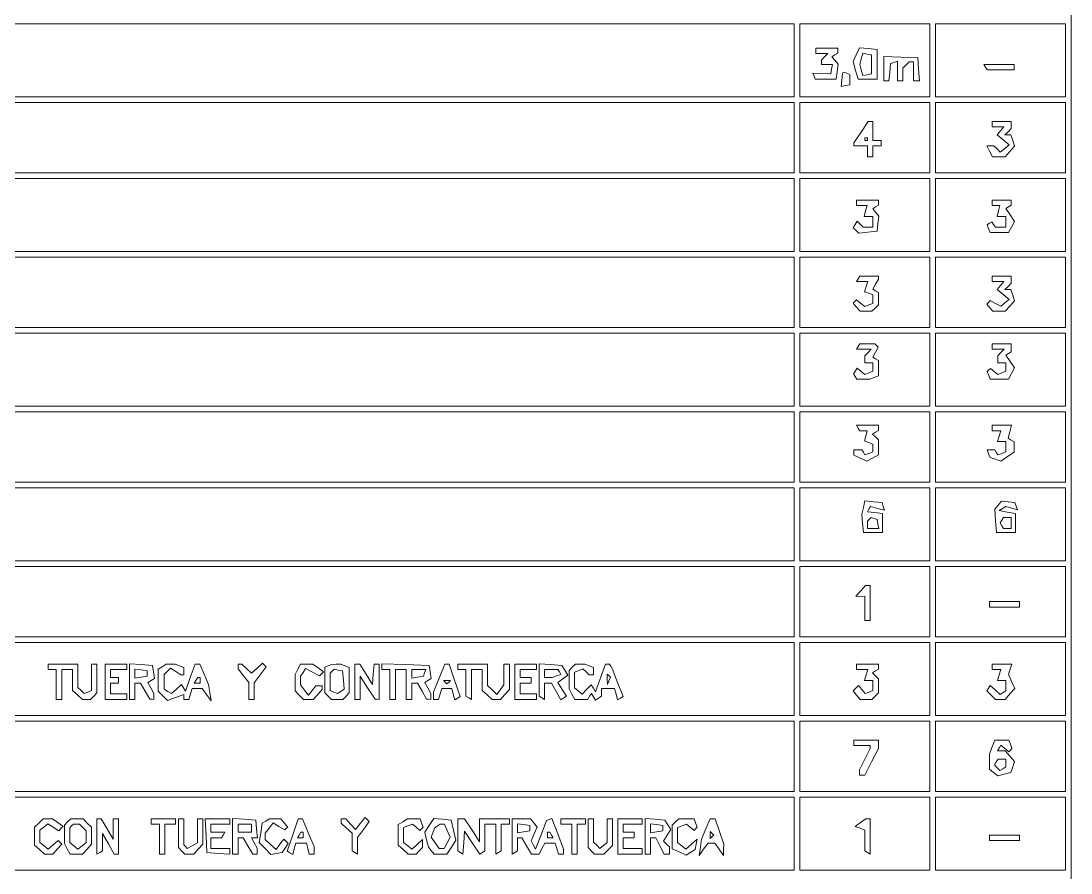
# Paper-space layout 'AN-03-DGE-012' of a CAD drawing. Header units: metres, sheet in millimetres. Extents: x 12 to 193, y 4 to 291.
# Drawn here: x 144.9 to 192.93, y 64.67 to 103.63 of the extents above; entities that cross this region are included whole.
import ezdxf

# ---------------------------------------------------------------- set-up
doc = ezdxf.new("R2010")
doc.units = ezdxf.units.M
doc.layers.add('DGE_CONTORNOS', color=7, linetype='Continuous', lineweight=0)
doc.layers.add('DGE_DATOS', color=7, linetype='Continuous', lineweight=0)

# ---------------------------------------------------------------- blocks, each defined once
blk = doc.blocks.new('LP_REF_DGE_MT_012')
at = {"layer": 'DGE_CONTORNOS'}
for points in [[(28.998, 147.435), (28.998, 24.711), (110.963, 24.711), (192.928, 24.711), (192.928, 147.435), (192.928, 270.159), (110.963, 270.159), (28.998, 270.159)], [(180.27, 101.832), (180.27, 100.157), (120.704, 100.157), (61.139, 100.157), (61.139, 101.832), (61.139, 103.507), (120.704, 103.507), (180.27, 103.507)], [(186.475, 101.832), (186.475, 100.157), (183.497, 100.157), (180.518, 100.157), (180.518, 101.832), (180.518, 103.507), (183.497, 103.507), (186.475, 103.507)], [(192.68, 101.832), (192.68, 100.157), (189.701, 100.157), (186.723, 100.157), (186.723, 101.832), (186.723, 103.507), (189.701, 103.507), (192.68, 103.507)], [(181.263, 102.267), (181.263, 102.142), (181.536, 102.142), (181.809, 102.142), (181.66, 101.994), (181.511, 101.845), (181.511, 101.745), (181.511, 101.646), (181.768, 101.646), (182.026, 101.646), (181.981, 101.429), (181.936, 101.212), (181.531, 101.231), (181.126, 101.25), (181.174, 101.107), (181.222, 100.964), (181.708, 100.964), (182.194, 100.964), (182.234, 101.312), (182.274, 101.661), (182.135, 101.829), (181.995, 101.996), (182.126, 102.077), (182.256, 102.157), (182.256, 102.274), (182.256, 102.391), (181.759, 102.391), (181.263, 102.391)], [(183.107, 102.091), (182.963, 101.776), (183.079, 101.37), (183.196, 100.964), (183.625, 100.964), (184.055, 100.964), (184.055, 101.646), (184.055, 102.329), (183.653, 102.367), (183.25, 102.406)], [(183.807, 101.646), (183.807, 101.215), (183.606, 101.176), (183.405, 101.138), (183.338, 101.392), (183.272, 101.646), (183.338, 101.9), (183.405, 102.154), (183.606, 102.116), (183.807, 102.077)], [(184.365, 101.458), (184.365, 100.902), (184.482, 100.902), (184.598, 100.902), (184.637, 101.295), (184.676, 101.689), (184.831, 101.74), (184.986, 101.791), (184.986, 101.346), (184.986, 100.902), (185.11, 100.902), (185.234, 100.902), (185.234, 101.187), (185.234, 101.472), (185.383, 101.621), (185.532, 101.77), (185.631, 101.77), (185.73, 101.77), (185.73, 101.336), (185.73, 100.902), (185.862, 100.902), (185.993, 100.902), (185.955, 101.429), (185.917, 101.956), (185.141, 101.985), (184.365, 102.014)], [(189.019, 101.522), (189.096, 101.398), (189.709, 101.398), (190.322, 101.398), (190.322, 101.522), (190.322, 101.646), (189.632, 101.646), (188.942, 101.646)], [(182.494, 101.253), (182.483, 101.212), (182.452, 100.927), (182.421, 100.643), (182.617, 100.681), (182.814, 100.719), (182.814, 100.955), (182.814, 101.191), (182.659, 101.243), (182.504, 101.295)], [(180.27, 98.296), (180.27, 96.683), (120.704, 96.683), (61.139, 96.683), (61.139, 98.296), (61.139, 99.909), (120.704, 99.909), (180.27, 99.909)], [(186.475, 98.296), (186.475, 96.683), (183.497, 96.683), (180.518, 96.683), (180.518, 98.296), (180.518, 99.909), (183.497, 99.909), (186.475, 99.909)], [(192.68, 98.296), (192.68, 96.683), (189.701, 96.683), (186.723, 96.683), (186.723, 98.296), (186.723, 99.909), (189.701, 99.909), (192.68, 99.909)], [(183.327, 98.547), (183, 98.053), (183, 97.988), (183, 97.923), (183.311, 97.923), (183.621, 97.923), (183.621, 97.675), (183.621, 97.427), (183.745, 97.427), (183.869, 97.427), (183.869, 97.675), (183.869, 97.923), (184.055, 97.923), (184.241, 97.923), (184.241, 98.048), (184.241, 98.172), (184.055, 98.172), (183.869, 98.172), (183.869, 98.606), (183.869, 99.04), (183.761, 99.04), (183.654, 99.04)], [(189.329, 98.916), (189.329, 98.792), (189.593, 98.792), (189.856, 98.792), (189.702, 98.607), (189.548, 98.421), (189.824, 98.198), (190.099, 97.975), (189.895, 97.806), (189.691, 97.636), (189.547, 97.78), (189.404, 97.923), (189.238, 97.923), (189.072, 97.923), (189.205, 97.675), (189.338, 97.427), (189.625, 97.427), (189.911, 97.427), (190.128, 97.666), (190.344, 97.906), (190.263, 98.163), (190.181, 98.42), (190.041, 98.42), (189.9, 98.42), (190.049, 98.569), (190.198, 98.718), (190.198, 98.879), (190.198, 99.04), (189.763, 99.04), (189.329, 99.04)], [(183.621, 98.234), (183.621, 98.172), (183.559, 98.172), (183.497, 98.172), (183.497, 98.234), (183.497, 98.296), (183.559, 98.296), (183.621, 98.296)], [(180.27, 94.759), (180.27, 93.084), (120.704, 93.084), (61.139, 93.084), (61.139, 94.759), (61.139, 96.434), (120.704, 96.434), (180.27, 96.434)], [(186.475, 94.759), (186.475, 93.084), (183.497, 93.084), (180.518, 93.084), (180.518, 94.759), (180.518, 96.434), (183.497, 96.434), (186.475, 96.434)], [(192.68, 94.759), (192.68, 93.084), (189.701, 93.084), (186.723, 93.084), (186.723, 94.759), (186.723, 96.434), (189.701, 96.434), (192.68, 96.434)], [(183.124, 95.318), (183.124, 95.193), (183.361, 95.193), (183.598, 95.193), (183.533, 94.945), (183.468, 94.697), (183.668, 94.697), (183.869, 94.697), (183.869, 94.449), (183.869, 94.201), (183.646, 94.201), (183.422, 94.201), (183.287, 94.336), (183.152, 94.471), (183.062, 94.325), (182.972, 94.179), (183.095, 94.057), (183.217, 93.935), (183.636, 93.975), (184.055, 94.015), (184.095, 94.363), (184.135, 94.712), (183.996, 94.88), (183.857, 95.047), (183.987, 95.128), (184.117, 95.208), (184.117, 95.325), (184.117, 95.442), (183.621, 95.442), (183.124, 95.442)], [(189.329, 95.318), (189.329, 95.193), (189.504, 95.193), (189.678, 95.193), (189.613, 94.945), (189.548, 94.697), (189.749, 94.697), (189.95, 94.697), (189.95, 94.449), (189.95, 94.201), (189.709, 94.201), (189.468, 94.201), (189.39, 94.327), (189.312, 94.453), (189.202, 94.385), (189.092, 94.317), (189.162, 94.135), (189.232, 93.953), (189.648, 93.953), (190.065, 93.953), (190.202, 94.209), (190.34, 94.466), (190.146, 94.761), (189.952, 95.056), (190.075, 95.132), (190.198, 95.208), (190.198, 95.325), (190.198, 95.442), (189.763, 95.442), (189.329, 95.442)], [(180.27, 91.223), (180.27, 89.609), (120.704, 89.609), (61.139, 89.609), (61.139, 91.223), (61.139, 92.836), (120.704, 92.836), (180.27, 92.836)], [(186.475, 91.223), (186.475, 89.609), (183.497, 89.609), (180.518, 89.609), (180.518, 91.223), (180.518, 92.836), (183.497, 92.836), (186.475, 92.836)], [(192.68, 91.223), (192.68, 89.609), (189.701, 89.609), (186.723, 89.609), (186.723, 91.223), (186.723, 92.836), (189.701, 92.836), (192.68, 92.836)], [(183.186, 91.843), (183.11, 91.719), (183.374, 91.719), (183.637, 91.719), (183.563, 91.486), (183.489, 91.252), (183.679, 91.179), (183.869, 91.106), (183.869, 90.912), (183.869, 90.719), (183.681, 90.646), (183.494, 90.574), (183.306, 90.73), (183.118, 90.886), (183.042, 90.809), (182.965, 90.732), (183.122, 90.543), (183.279, 90.354), (183.549, 90.354), (183.819, 90.354), (183.968, 90.503), (184.117, 90.652), (184.117, 90.93), (184.117, 91.208), (183.993, 91.285), (183.868, 91.362), (183.993, 91.594), (184.117, 91.827), (184.117, 91.897), (184.117, 91.967), (183.69, 91.967), (183.263, 91.967)], [(189.329, 91.843), (189.329, 91.719), (189.593, 91.719), (189.856, 91.719), (189.702, 91.534), (189.548, 91.348), (189.824, 91.125), (190.099, 90.902), (189.908, 90.743), (189.717, 90.585), (189.478, 90.713), (189.238, 90.842), (189.16, 90.764), (189.083, 90.687), (189.221, 90.521), (189.36, 90.354), (189.635, 90.354), (189.911, 90.354), (190.128, 90.593), (190.344, 90.833), (190.263, 91.09), (190.181, 91.347), (190.041, 91.347), (189.9, 91.347), (190.049, 91.496), (190.198, 91.645), (190.198, 91.806), (190.198, 91.967), (189.763, 91.967), (189.329, 91.967)], [(180.27, 87.686), (180.27, 86.011), (120.704, 86.011), (61.139, 86.011), (61.139, 87.686), (61.139, 89.361), (120.704, 89.361), (180.27, 89.361)], [(186.475, 87.686), (186.475, 86.011), (183.497, 86.011), (180.518, 86.011), (180.518, 87.686), (180.518, 89.361), (183.497, 89.361), (186.475, 89.361)], [(192.68, 87.686), (192.68, 86.011), (189.701, 86.011), (186.723, 86.011), (186.723, 87.686), (186.723, 89.361), (189.701, 89.361), (192.68, 89.361)], [(183.186, 88.741), (183.11, 88.617), (183.452, 88.617), (183.795, 88.617), (183.646, 88.468), (183.497, 88.319), (183.497, 88.158), (183.497, 87.996), (183.683, 87.996), (183.869, 87.996), (183.869, 87.806), (183.869, 87.616), (183.681, 87.544), (183.494, 87.472), (183.32, 87.616), (183.146, 87.76), (183.066, 87.63), (182.986, 87.5), (183.062, 87.376), (183.139, 87.252), (183.432, 87.252), (183.725, 87.252), (183.921, 87.327), (184.117, 87.402), (184.117, 87.754), (184.117, 88.106), (183.993, 88.183), (183.868, 88.26), (183.988, 88.484), (184.108, 88.708), (184.03, 88.787), (183.952, 88.865), (183.607, 88.865), (183.263, 88.865)], [(189.329, 88.741), (189.329, 88.617), (189.602, 88.617), (189.875, 88.617), (189.726, 88.468), (189.577, 88.319), (189.577, 88.158), (189.577, 87.996), (189.763, 87.996), (189.95, 87.996), (189.95, 87.806), (189.95, 87.616), (189.762, 87.544), (189.574, 87.472), (189.409, 87.609), (189.244, 87.746), (189.171, 87.673), (189.098, 87.6), (189.165, 87.426), (189.232, 87.252), (189.648, 87.252), (190.065, 87.252), (190.202, 87.508), (190.34, 87.765), (190.146, 88.06), (189.952, 88.356), (190.075, 88.432), (190.198, 88.507), (190.198, 88.686), (190.198, 88.865), (189.763, 88.865), (189.329, 88.865)], [(180.27, 84.15), (180.27, 82.536), (120.704, 82.536), (61.139, 82.536), (61.139, 84.15), (61.139, 85.763), (120.704, 85.763), (180.27, 85.763)], [(186.475, 84.15), (186.475, 82.536), (183.497, 82.536), (180.518, 82.536), (180.518, 84.15), (180.518, 85.763), (183.497, 85.763), (186.475, 85.763)], [(192.68, 84.15), (192.68, 82.536), (189.701, 82.536), (186.723, 82.536), (186.723, 84.15), (186.723, 85.763), (189.701, 85.763), (192.68, 85.763)], [(183.186, 85.018), (183.263, 84.894), (183.43, 84.894), (183.598, 84.894), (183.537, 84.663), (183.477, 84.432), (183.673, 84.357), (183.869, 84.281), (183.869, 84.105), (183.869, 83.928), (183.687, 83.858), (183.505, 83.788), (183.431, 83.907), (183.358, 84.026), (183.179, 84.026), (183, 84.026), (183, 83.899), (183, 83.772), (183.295, 83.638), (183.589, 83.504), (183.853, 83.645), (184.117, 83.786), (184.117, 84.129), (184.117, 84.472), (183.982, 84.607), (183.847, 84.742), (183.982, 84.825), (184.117, 84.909), (184.117, 85.026), (184.117, 85.142), (183.613, 85.142), (183.11, 85.142)], [(189.329, 85.018), (189.329, 84.894), (189.524, 84.894), (189.718, 84.894), (189.639, 84.646), (189.561, 84.398), (189.755, 84.398), (189.95, 84.398), (189.95, 84.163), (189.95, 83.928), (189.767, 83.858), (189.585, 83.788), (189.512, 83.907), (189.439, 84.026), (189.264, 84.026), (189.089, 84.026), (189.158, 83.844), (189.228, 83.663), (189.471, 83.586), (189.714, 83.509), (190.018, 83.708), (190.322, 83.907), (190.322, 84.145), (190.322, 84.383), (190.188, 84.466), (190.054, 84.549), (190.128, 84.846), (190.203, 85.142), (189.766, 85.142), (189.329, 85.142)], [(180.27, 80.613), (180.27, 78.938), (120.704, 78.938), (61.139, 78.938), (61.139, 80.613), (61.139, 82.288), (120.704, 82.288), (180.27, 82.288)], [(186.475, 80.613), (186.475, 78.938), (183.497, 78.938), (180.518, 78.938), (180.518, 80.613), (180.518, 82.288), (183.497, 82.288), (186.475, 82.288)], [(192.68, 80.613), (192.68, 78.938), (189.701, 78.938), (186.723, 78.938), (186.723, 80.613), (186.723, 82.288), (189.701, 82.288), (192.68, 82.288)], [(183.43, 81.382), (183.354, 81.082), (183.394, 80.661), (183.435, 80.241), (183.869, 80.241), (184.303, 80.241), (184.303, 80.675), (184.303, 81.109), (183.96, 81.149), (183.617, 81.188), (183.688, 81.304), (183.76, 81.421), (184.079, 81.341), (184.398, 81.261), (184.341, 81.433), (184.284, 81.606), (183.895, 81.644), (183.505, 81.683)], [(189.59, 81.497), (189.438, 81.314), (189.477, 80.777), (189.515, 80.241), (189.95, 80.241), (190.384, 80.241), (190.384, 80.674), (190.384, 81.107), (190.012, 81.173), (189.639, 81.239), (189.796, 81.337), (189.952, 81.436), (190.214, 81.353), (190.475, 81.27), (190.42, 81.438), (190.365, 81.606), (190.054, 81.643), (189.742, 81.68)], [(184.095, 80.634), (184.135, 80.427), (183.878, 80.427), (183.621, 80.427), (183.621, 80.592), (183.621, 80.758), (183.706, 80.843), (183.791, 80.928), (183.923, 80.885), (184.055, 80.841)], [(190.198, 80.675), (190.198, 80.427), (190.019, 80.427), (189.84, 80.427), (189.763, 80.551), (189.687, 80.675), (189.763, 80.799), (189.84, 80.923), (190.019, 80.923), (190.198, 80.923)], [(180.27, 77.077), (180.27, 75.463), (120.704, 75.463), (61.139, 75.463), (61.139, 77.077), (61.139, 78.69), (120.704, 78.69), (180.27, 78.69)], [(186.475, 77.077), (186.475, 75.463), (183.497, 75.463), (180.518, 75.463), (180.518, 77.077), (180.518, 78.69), (183.497, 78.69), (186.475, 78.69)], [(192.68, 77.077), (192.68, 75.463), (189.701, 75.463), (186.723, 75.463), (186.723, 77.077), (186.723, 78.69), (189.701, 78.69), (192.68, 78.69)], [(183.311, 77.573), (183.086, 77.325), (183.198, 77.31), (183.311, 77.295), (183.404, 77.31), (183.497, 77.325), (183.497, 76.766), (183.497, 76.208), (183.621, 76.208), (183.745, 76.208), (183.745, 77.014), (183.745, 77.821), (183.64, 77.821), (183.535, 77.821)], [(189.205, 76.952), (189.205, 76.828), (189.888, 76.828), (190.57, 76.828), (190.57, 76.952), (190.57, 77.077), (189.888, 77.077), (189.205, 77.077)], [(180.27, 73.54), (180.27, 71.865), (120.704, 71.865), (61.139, 71.865), (61.139, 73.54), (61.139, 75.215), (120.704, 75.215), (180.27, 75.215)], [(186.475, 73.54), (186.475, 71.865), (183.497, 71.865), (180.518, 71.865), (180.518, 73.54), (180.518, 75.215), (183.497, 75.215), (186.475, 75.215)], [(192.68, 73.54), (192.68, 71.865), (189.701, 71.865), (186.723, 71.865), (186.723, 73.54), (186.723, 75.215), (189.701, 75.215), (192.68, 75.215)], [(146.144, 74.098), (146.144, 73.974), (146.33, 73.974), (146.516, 73.974), (146.516, 73.292), (146.516, 72.609), (146.64, 72.609), (146.764, 72.609), (146.764, 73.292), (146.764, 73.974), (147.013, 73.974), (147.261, 73.974), (147.261, 73.497), (147.261, 73.02), (147.488, 72.815), (147.715, 72.609), (147.897, 72.609), (148.08, 72.609), (148.229, 72.758), (148.378, 72.907), (148.378, 73.565), (148.378, 74.222), (148.254, 74.222), (148.129, 74.222), (148.129, 73.615), (148.129, 73.008), (147.958, 72.943), (147.787, 72.877), (147.648, 73.016), (147.509, 73.155), (147.509, 73.689), (147.509, 74.222), (146.826, 74.222), (146.144, 74.222)], [(148.75, 73.416), (148.75, 72.609), (149.246, 72.609), (149.743, 72.609), (149.743, 72.733), (149.743, 72.858), (149.37, 72.858), (148.998, 72.858), (148.998, 73.106), (148.998, 73.354), (149.184, 73.354), (149.37, 73.354), (149.37, 73.478), (149.37, 73.602), (149.184, 73.602), (148.998, 73.602), (148.998, 73.788), (148.998, 73.974), (149.37, 73.974), (149.743, 73.974), (149.743, 74.098), (149.743, 74.222), (149.246, 74.222), (148.75, 74.222)], [(149.867, 73.423), (149.867, 72.609), (149.991, 72.609), (150.115, 72.609), (150.115, 72.982), (150.115, 73.354), (150.245, 73.354), (150.375, 73.354), (150.586, 72.982), (150.798, 72.611), (150.891, 72.61), (150.984, 72.609), (150.984, 72.742), (150.984, 72.874), (150.847, 73.13), (150.71, 73.385), (150.858, 73.477), (151.005, 73.568), (150.964, 73.864), (150.922, 74.16), (150.394, 74.199), (149.867, 74.237)], [(150.673, 73.788), (150.673, 73.664), (150.394, 73.624), (150.115, 73.585), (150.115, 73.788), (150.115, 73.992), (150.394, 73.952), (150.673, 73.912)], [(151.359, 74.103), (151.175, 73.987), (151.175, 73.486), (151.175, 72.985), (151.39, 72.77), (151.605, 72.555), (151.977, 72.696), (152.349, 72.836), (152.349, 72.723), (152.349, 72.609), (152.464, 72.609), (152.58, 72.609), (152.659, 72.858), (152.738, 73.106), (152.962, 73.106), (153.187, 73.106), (153.394, 72.826), (153.602, 72.547), (153.542, 72.92), (153.482, 73.292), (153.286, 73.757), (153.09, 74.222), (152.98, 74.222), (152.87, 74.222), (152.647, 73.603), (152.424, 72.983), (152.332, 73.133), (152.24, 73.282), (152.012, 73.076), (151.785, 72.87), (151.617, 72.974), (151.449, 73.077), (151.449, 73.411), (151.449, 73.745), (151.592, 73.887), (151.734, 74.03), (151.978, 73.878), (152.221, 73.726), (152.285, 73.726), (152.349, 73.726), (152.349, 73.899), (152.349, 74.072), (152.152, 74.147), (151.956, 74.222), (151.749, 74.221), (151.542, 74.219)], [(154.831, 74.115), (154.831, 74.008), (155.079, 73.692), (155.327, 73.377), (155.327, 72.993), (155.327, 72.609), (155.451, 72.609), (155.575, 72.609), (155.575, 72.987), (155.575, 73.364), (155.846, 73.73), (156.116, 74.095), (156.033, 74.179), (155.949, 74.262), (155.7, 74.037), (155.451, 73.812), (155.224, 74.017), (154.997, 74.222), (154.914, 74.222), (154.831, 74.222)], [(157.565, 73.982), (157.437, 73.742), (157.437, 73.371), (157.437, 72.999), (157.632, 72.804), (157.827, 72.609), (158.047, 72.609), (158.267, 72.609), (158.472, 72.836), (158.678, 73.063), (158.678, 73.146), (158.678, 73.23), (158.536, 73.23), (158.395, 73.23), (158.226, 73.013), (158.057, 72.795), (157.871, 73.036), (157.685, 73.277), (157.687, 73.471), (157.689, 73.664), (157.803, 73.844), (157.917, 74.025), (158.235, 73.855), (158.553, 73.684), (158.646, 73.777), (158.739, 73.871), (158.499, 74.047), (158.258, 74.222), (157.976, 74.222), (157.694, 74.222)], [(158.957, 74.14), (158.802, 74.078), (158.802, 73.492), (158.802, 72.907), (158.951, 72.758), (159.1, 72.609), (159.36, 72.609), (159.621, 72.609), (159.77, 72.758), (159.919, 72.907), (159.919, 73.489), (159.919, 74.072), (159.722, 74.147), (159.526, 74.222), (159.319, 74.213), (159.112, 74.203)], [(159.649, 73.49), (159.689, 73.07), (159.536, 72.975), (159.383, 72.88), (159.216, 72.944), (159.05, 73.008), (159.05, 73.409), (159.05, 73.809), (159.137, 73.896), (159.224, 73.983), (159.416, 73.947), (159.608, 73.91)], [(160.167, 73.416), (160.167, 72.609), (160.291, 72.609), (160.415, 72.609), (160.417, 73.137), (160.419, 73.664), (160.758, 73.138), (161.097, 72.611), (161.191, 72.61), (161.284, 72.609), (161.284, 73.416), (161.284, 74.222), (161.167, 74.222), (161.05, 74.222), (161.012, 73.757), (160.973, 73.292), (160.684, 73.757), (160.395, 74.222), (160.281, 74.222), (160.167, 74.222)], [(161.408, 74.103), (161.408, 73.974), (161.594, 73.974), (161.78, 73.974), (161.78, 73.292), (161.78, 72.609), (161.904, 72.609), (162.028, 72.609), (162.028, 73.292), (162.028, 73.974), (162.276, 73.974), (162.525, 73.974), (162.525, 73.292), (162.525, 72.609), (162.649, 72.609), (162.773, 72.609), (162.773, 72.982), (162.773, 73.354), (162.903, 73.354), (163.032, 73.354), (163.244, 72.982), (163.455, 72.611), (163.548, 72.61), (163.641, 72.609), (163.641, 72.742), (163.641, 72.874), (163.505, 73.13), (163.368, 73.385), (163.515, 73.477), (163.663, 73.568), (163.621, 73.864), (163.579, 74.16), (162.494, 74.196), (161.408, 74.232)], [(163.363, 73.819), (163.312, 73.664), (163.042, 73.624), (162.773, 73.585), (162.773, 73.78), (162.773, 73.974), (163.093, 73.974), (163.414, 73.974)], [(164.03, 73.585), (163.766, 72.949), (163.766, 72.779), (163.766, 72.609), (163.881, 72.609), (163.997, 72.609), (164.076, 72.858), (164.155, 73.106), (164.38, 73.106), (164.605, 73.106), (164.673, 72.845), (164.742, 72.584), (164.865, 72.661), (164.989, 72.737), (164.738, 73.48), (164.487, 74.222), (164.391, 74.222), (164.295, 74.222)], [(164.882, 74.098), (164.882, 73.974), (165.069, 73.974), (165.255, 73.974), (165.255, 73.361), (165.255, 72.748), (165.379, 72.671), (165.503, 72.595), (165.503, 73.285), (165.503, 73.974), (165.751, 73.974), (165.999, 73.974), (165.999, 73.497), (165.999, 73.02), (166.226, 72.815), (166.453, 72.609), (166.641, 72.609), (166.829, 72.609), (167.035, 72.836), (167.24, 73.063), (167.24, 73.643), (167.24, 74.222), (167.116, 74.222), (166.992, 74.222), (166.992, 73.75), (166.992, 73.277), (166.828, 73.054), (166.665, 72.83), (166.456, 73.039), (166.247, 73.248), (166.247, 73.735), (166.247, 74.222), (165.565, 74.222), (164.882, 74.222)], [(167.488, 73.416), (167.488, 72.609), (167.985, 72.609), (168.481, 72.609), (168.481, 72.733), (168.481, 72.858), (168.109, 72.858), (167.737, 72.858), (167.737, 73.106), (167.737, 73.354), (167.985, 73.354), (168.233, 73.354), (168.233, 73.478), (168.233, 73.602), (167.985, 73.602), (167.737, 73.602), (167.737, 73.788), (167.737, 73.974), (168.109, 73.974), (168.481, 73.974), (168.481, 74.098), (168.481, 74.222), (167.985, 74.222), (167.488, 74.222)], [(168.605, 73.492), (168.605, 72.748), (168.729, 72.671), (168.853, 72.595), (168.853, 72.974), (168.853, 73.354), (169.009, 73.353), (169.164, 73.352), (169.38, 72.973), (169.596, 72.593), (169.728, 72.675), (169.86, 72.756), (169.657, 73.065), (169.455, 73.374), (169.681, 73.543), (169.908, 73.712), (169.771, 73.936), (169.635, 74.16), (169.12, 74.199), (168.605, 74.237)], [(169.528, 73.863), (169.597, 73.752), (169.401, 73.677), (169.205, 73.602), (169.029, 73.602), (168.853, 73.602), (168.853, 73.788), (168.853, 73.974), (169.156, 73.974), (169.459, 73.974)], [(170.119, 74.074), (169.97, 73.925), (169.97, 73.507), (169.97, 73.089), (170.099, 72.849), (170.227, 72.609), (170.526, 72.609), (170.824, 72.609), (170.909, 72.747), (170.994, 72.884), (171.089, 72.731), (171.183, 72.578), (171.321, 72.663), (171.459, 72.748), (171.459, 72.927), (171.459, 73.106), (171.755, 73.106), (172.051, 73.106), (172.119, 72.845), (172.187, 72.584), (172.316, 72.664), (172.445, 72.743), (172.192, 73.383), (171.94, 74.024), (171.879, 74.123), (171.817, 74.222), (171.725, 74.222), (171.633, 74.222), (171.405, 73.591), (171.178, 72.959), (171.082, 73.114), (170.986, 73.27), (170.775, 73.059), (170.564, 72.849), (170.391, 72.993), (170.218, 73.136), (170.218, 73.497), (170.218, 73.858), (170.413, 73.933), (170.607, 74.007), (170.748, 73.867), (170.889, 73.726), (170.988, 73.726), (171.087, 73.726), (171.087, 73.899), (171.087, 74.072), (170.891, 74.147), (170.695, 74.222), (170.481, 74.222), (170.268, 74.222)], [(183.124, 74.098), (183.124, 73.974), (183.381, 73.974), (183.637, 73.974), (183.559, 73.726), (183.48, 73.478), (183.674, 73.478), (183.869, 73.478), (183.869, 73.243), (183.869, 73.008), (183.692, 72.94), (183.515, 72.872), (183.362, 73.056), (183.209, 73.24), (183.085, 73.116), (182.961, 72.992), (183.12, 72.801), (183.279, 72.609), (183.549, 72.609), (183.819, 72.609), (183.968, 72.758), (184.117, 72.907), (184.117, 73.23), (184.117, 73.552), (183.982, 73.687), (183.847, 73.822), (183.982, 73.906), (184.117, 73.989), (184.117, 74.106), (184.117, 74.222), (183.621, 74.222), (183.124, 74.222)], [(189.329, 74.098), (189.329, 73.974), (189.524, 73.974), (189.718, 73.974), (189.639, 73.726), (189.561, 73.478), (189.755, 73.478), (189.95, 73.478), (189.95, 73.237), (189.95, 72.996), (189.818, 72.915), (189.686, 72.833), (189.458, 73.04), (189.23, 73.246), (189.154, 73.124), (189.079, 73.002), (189.275, 72.805), (189.471, 72.609), (189.691, 72.609), (189.911, 72.609), (190.136, 72.858), (190.361, 73.107), (190.214, 73.431), (190.066, 73.755), (190.14, 73.989), (190.215, 74.222), (189.772, 74.222), (189.329, 74.222)], [(153.093, 73.478), (153.093, 73.354), (152.962, 73.354), (152.83, 73.354), (152.907, 73.478), (152.984, 73.602), (153.039, 73.602), (153.093, 73.602)], [(171.792, 73.455), (171.727, 73.292), (171.717, 73.53), (171.708, 73.767), (171.783, 73.693), (171.858, 73.618)], [(164.469, 73.395), (164.386, 73.313), (164.303, 73.395), (164.221, 73.478), (164.386, 73.478), (164.551, 73.478)], [(180.27, 70.003), (180.27, 68.39), (120.704, 68.39), (61.139, 68.39), (61.139, 70.003), (61.139, 71.617), (120.704, 71.617), (180.27, 71.617)], [(186.475, 70.003), (186.475, 68.39), (183.497, 68.39), (180.518, 68.39), (180.518, 70.003), (180.518, 71.617), (183.497, 71.617), (186.475, 71.617)], [(192.68, 70.003), (192.68, 68.39), (189.701, 68.39), (186.723, 68.39), (186.723, 70.003), (186.723, 71.617), (189.701, 71.617), (192.68, 71.617)], [(183, 70.624), (183, 70.5), (183.373, 70.5), (183.745, 70.5), (183.745, 70.433), (183.745, 70.366), (183.497, 69.879), (183.248, 69.393), (183.248, 69.264), (183.248, 69.135), (183.37, 69.135), (183.492, 69.135), (183.805, 69.751), (184.117, 70.367), (184.117, 70.558), (184.117, 70.748), (183.559, 70.748), (183, 70.748)], [(189.326, 70.43), (189.205, 70.111), (189.205, 69.762), (189.205, 69.413), (189.39, 69.26), (189.574, 69.107), (189.878, 69.183), (190.181, 69.26), (190.263, 69.516), (190.344, 69.773), (190.128, 70.012), (189.911, 70.252), (189.737, 70.252), (189.563, 70.252), (189.643, 70.382), (189.724, 70.512), (189.902, 70.364), (190.08, 70.216), (190.154, 70.291), (190.228, 70.365), (190.155, 70.557), (190.082, 70.748), (189.764, 70.748), (189.447, 70.748)], [(189.95, 69.701), (189.95, 69.522), (189.815, 69.438), (189.68, 69.355), (189.553, 69.482), (189.425, 69.61), (189.509, 69.744), (189.592, 69.879), (189.771, 69.879), (189.95, 69.879)], [(180.27, 66.467), (180.27, 64.792), (120.704, 64.792), (61.139, 64.792), (61.139, 66.467), (61.139, 68.142), (120.704, 68.142), (180.27, 68.142)], [(186.475, 66.467), (186.475, 64.792), (183.497, 64.792), (180.518, 64.792), (180.518, 66.467), (180.518, 68.142), (183.497, 68.142), (186.475, 68.142)], [(192.68, 66.467), (192.68, 64.792), (189.701, 64.792), (186.723, 64.792), (186.723, 66.467), (186.723, 68.142), (189.701, 68.142), (192.68, 68.142)], [(145.718, 66.954), (145.523, 66.759), (145.523, 66.353), (145.523, 65.947), (145.75, 65.742), (145.977, 65.536), (146.166, 65.536), (146.354, 65.536), (146.559, 65.763), (146.765, 65.991), (146.682, 66.074), (146.598, 66.157), (146.374, 65.954), (146.149, 65.75), (145.96, 65.907), (145.772, 66.063), (145.772, 66.343), (145.772, 66.623), (145.948, 66.769), (146.125, 66.915), (146.377, 66.758), (146.629, 66.6), (146.728, 66.699), (146.826, 66.797), (146.585, 66.973), (146.345, 67.149), (146.129, 67.149), (145.914, 67.149)], [(147.037, 67.001), (146.889, 66.852), (146.889, 66.434), (146.889, 66.016), (147.017, 65.776), (147.145, 65.536), (147.432, 65.536), (147.719, 65.536), (147.924, 65.763), (148.129, 65.99), (148.129, 66.375), (148.129, 66.759), (147.934, 66.954), (147.739, 67.149), (147.463, 67.149), (147.186, 67.149)], [(147.732, 66.752), (147.881, 66.603), (147.881, 66.333), (147.881, 66.063), (147.695, 65.909), (147.509, 65.754), (147.323, 65.909), (147.137, 66.063), (147.137, 66.399), (147.137, 66.736), (147.219, 66.819), (147.302, 66.901), (147.443, 66.901), (147.583, 66.901)], [(148.378, 66.336), (148.378, 65.522), (148.502, 65.598), (148.626, 65.675), (148.629, 66.071), (148.632, 66.467), (148.901, 66.002), (149.171, 65.536), (149.271, 65.536), (149.37, 65.536), (149.37, 66.343), (149.37, 67.149), (149.246, 67.149), (149.122, 67.149), (149.119, 66.684), (149.117, 66.219), (148.847, 66.684), (148.577, 67.149), (148.477, 67.149), (148.378, 67.149)], [(150.86, 67.025), (150.86, 66.901), (151.046, 66.901), (151.232, 66.901), (151.232, 66.219), (151.232, 65.536), (151.356, 65.536), (151.48, 65.536), (151.48, 66.219), (151.48, 66.901), (151.728, 66.901), (151.976, 66.901), (151.976, 67.025), (151.976, 67.149), (151.418, 67.149), (150.86, 67.149)], [(152.101, 66.492), (152.101, 65.834), (152.249, 65.685), (152.398, 65.536), (152.603, 65.536), (152.807, 65.536), (153.012, 65.763), (153.217, 65.99), (153.217, 66.57), (153.217, 67.149), (153.093, 67.149), (152.969, 67.149), (152.969, 66.595), (152.969, 66.041), (152.737, 65.917), (152.505, 65.793), (152.427, 65.872), (152.349, 65.95), (152.349, 66.55), (152.349, 67.149), (152.225, 67.149), (152.101, 67.149)], [(153.367, 66.374), (153.404, 65.598), (153.931, 65.56), (154.458, 65.522), (154.458, 65.653), (154.458, 65.784), (154.024, 65.784), (153.59, 65.784), (153.59, 66.033), (153.59, 66.281), (153.831, 66.281), (154.071, 66.281), (154.148, 66.405), (154.225, 66.529), (153.907, 66.529), (153.59, 66.529), (153.59, 66.715), (153.59, 66.901), (154.024, 66.901), (154.458, 66.901), (154.458, 67.025), (154.458, 67.149), (153.894, 67.149), (153.33, 67.149)], [(154.582, 66.35), (154.582, 65.536), (154.707, 65.536), (154.831, 65.536), (154.831, 65.909), (154.831, 66.281), (154.948, 66.281), (155.065, 66.281), (155.285, 65.909), (155.505, 65.536), (155.602, 65.536), (155.699, 65.536), (155.699, 65.669), (155.699, 65.801), (155.571, 66.041), (155.442, 66.281), (155.579, 66.281), (155.715, 66.281), (155.676, 66.684), (155.637, 67.087), (155.11, 67.126), (154.582, 67.164)], [(155.451, 66.715), (155.451, 66.529), (155.141, 66.529), (154.831, 66.529), (154.831, 66.715), (154.831, 66.901), (155.141, 66.901), (155.451, 66.901)], [(156.098, 67.044), (155.939, 66.943), (155.867, 66.502), (155.795, 66.061), (156.065, 65.791), (156.335, 65.521), (156.594, 65.56), (156.853, 65.598), (156.985, 65.81), (157.118, 66.021), (157.019, 66.12), (156.92, 66.218), (156.746, 65.98), (156.572, 65.742), (156.322, 65.969), (156.072, 66.195), (156.072, 66.338), (156.072, 66.482), (156.25, 66.722), (156.429, 66.963), (156.697, 66.8), (156.964, 66.636), (157.032, 66.704), (157.1, 66.771), (156.943, 66.96), (156.786, 67.149), (156.522, 67.148), (156.258, 67.146)], [(157.333, 66.407), (157.082, 65.664), (157.206, 65.588), (157.329, 65.511), (157.397, 65.772), (157.466, 66.033), (157.711, 66.033), (157.956, 66.033), (158.021, 65.784), (158.086, 65.536), (158.196, 65.536), (158.305, 65.536), (158.305, 65.706), (158.305, 65.875), (158.041, 66.512), (157.776, 67.149), (157.68, 67.149), (157.584, 67.149)], [(159.546, 67.045), (159.546, 66.94), (159.794, 66.715), (160.043, 66.491), (160.043, 66.083), (160.043, 65.675), (160.167, 65.598), (160.291, 65.522), (160.291, 65.906), (160.291, 66.291), (160.561, 66.657), (160.832, 67.022), (160.737, 67.117), (160.642, 67.211), (160.419, 66.937), (160.197, 66.663), (159.976, 66.906), (159.756, 67.149), (159.651, 67.149), (159.546, 67.149)], [(162.369, 67.015), (162.152, 66.889), (162.152, 66.418), (162.152, 65.947), (162.379, 65.742), (162.606, 65.536), (162.789, 65.536), (162.971, 65.536), (163.12, 65.685), (163.269, 65.834), (163.269, 66.015), (163.269, 66.195), (163.023, 65.973), (162.777, 65.75), (162.589, 65.907), (162.4, 66.063), (162.4, 66.407), (162.4, 66.751), (162.602, 66.828), (162.804, 66.906), (162.978, 66.762), (163.151, 66.618), (163.225, 66.692), (163.3, 66.766), (163.226, 66.958), (163.153, 67.149), (162.87, 67.146), (162.587, 67.142)], [(163.573, 66.847), (163.366, 66.531), (163.452, 66.189), (163.537, 65.848), (163.667, 65.692), (163.796, 65.536), (164.088, 65.536), (164.38, 65.536), (164.589, 65.855), (164.798, 66.174), (164.685, 66.631), (164.572, 67.087), (164.176, 67.126), (163.781, 67.164)], [(164.401, 66.607), (164.536, 66.312), (164.394, 66.048), (164.253, 65.784), (164.14, 65.784), (164.028, 65.784), (163.844, 66.047), (163.66, 66.309), (163.735, 66.512), (163.809, 66.715), (163.943, 66.806), (164.076, 66.897), (164.171, 66.899), (164.267, 66.901)], [(164.882, 66.412), (164.882, 65.675), (164.999, 65.603), (165.116, 65.531), (165.154, 66.054), (165.193, 66.577), (165.539, 66.052), (165.885, 65.527), (166.004, 65.601), (166.123, 65.675), (166.123, 66.288), (166.123, 66.901), (166.372, 66.901), (166.62, 66.901), (166.62, 66.211), (166.62, 65.522), (166.744, 65.598), (166.868, 65.675), (166.868, 66.288), (166.868, 66.901), (167.054, 66.901), (167.24, 66.901), (167.24, 67.025), (167.24, 67.149), (166.558, 67.149), (165.875, 67.149), (165.873, 66.622), (165.871, 66.095), (165.532, 66.621), (165.193, 67.148), (165.037, 67.149), (164.882, 67.149)], [(167.364, 66.336), (167.364, 65.522), (167.488, 65.598), (167.612, 65.675), (167.612, 65.978), (167.612, 66.281), (167.71, 66.281), (167.807, 66.281), (168.027, 65.909), (168.247, 65.536), (168.422, 65.536), (168.596, 65.536), (168.729, 65.784), (168.862, 66.033), (169.098, 66.033), (169.333, 66.033), (169.412, 65.784), (169.491, 65.536), (169.606, 65.536), (169.722, 65.536), (169.722, 65.649), (169.722, 65.762), (169.455, 66.46), (169.188, 67.158), (169.063, 67.116), (168.938, 67.074), (168.689, 66.419), (168.44, 65.764), (168.335, 65.952), (168.23, 66.139), (168.374, 66.455), (168.518, 66.77), (168.36, 66.96), (168.203, 67.149), (167.783, 67.149), (167.364, 67.149)], [(168.171, 66.715), (168.171, 66.591), (167.892, 66.551), (167.612, 66.512), (167.612, 66.715), (167.612, 66.919), (167.892, 66.879), (168.171, 66.839)], [(169.598, 67.025), (169.598, 66.901), (169.846, 66.901), (170.094, 66.901), (170.094, 66.219), (170.094, 65.536), (170.218, 65.536), (170.343, 65.536), (170.343, 66.219), (170.343, 66.901), (170.529, 66.901), (170.715, 66.901), (170.715, 67.025), (170.715, 67.149), (170.156, 67.149), (169.598, 67.149)], [(170.839, 66.492), (170.839, 65.834), (170.988, 65.685), (171.137, 65.536), (171.351, 65.536), (171.566, 65.536), (171.761, 65.731), (171.956, 65.926), (171.956, 66.538), (171.956, 67.149), (171.832, 67.149), (171.708, 67.149), (171.708, 66.606), (171.708, 66.063), (171.543, 65.927), (171.379, 65.79), (171.233, 65.936), (171.087, 66.082), (171.087, 66.616), (171.087, 67.149), (170.963, 67.149), (170.839, 67.149)], [(172.204, 66.343), (172.204, 65.536), (172.762, 65.536), (173.321, 65.536), (173.321, 65.66), (173.321, 65.784), (172.887, 65.784), (172.452, 65.784), (172.452, 66.033), (172.452, 66.281), (172.7, 66.281), (172.949, 66.281), (172.949, 66.405), (172.949, 66.529), (172.7, 66.529), (172.452, 66.529), (172.452, 66.715), (172.452, 66.901), (172.887, 66.901), (173.321, 66.901), (173.321, 67.025), (173.321, 67.149), (172.762, 67.149), (172.204, 67.149)], [(173.445, 66.35), (173.445, 65.536), (173.569, 65.536), (173.693, 65.536), (173.693, 65.909), (173.693, 66.281), (173.814, 66.281), (173.935, 66.281), (174.127, 65.909), (174.32, 65.536), (174.441, 65.536), (174.562, 65.536), (174.562, 65.698), (174.562, 65.859), (174.428, 65.993), (174.293, 66.127), (174.458, 66.391), (174.622, 66.654), (174.486, 66.871), (174.351, 67.087), (173.898, 67.126), (173.445, 67.164)], [(174.252, 66.715), (174.252, 66.591), (173.972, 66.551), (173.693, 66.512), (173.693, 66.715), (173.693, 66.919), (173.972, 66.879), (174.252, 66.839)], [(174.835, 67.001), (174.686, 66.852), (174.686, 66.315), (174.686, 65.779), (175.006, 65.633), (175.326, 65.488), (175.533, 65.618), (175.741, 65.749), (175.786, 65.984), (175.832, 66.219), (175.571, 65.984), (175.311, 65.75), (175.123, 65.907), (174.934, 66.063), (174.934, 66.407), (174.934, 66.751), (175.136, 66.828), (175.338, 66.906), (175.511, 66.762), (175.685, 66.618), (175.759, 66.692), (175.833, 66.766), (175.76, 66.958), (175.686, 67.149), (175.335, 67.149), (174.984, 67.149)], [(176.231, 66.684), (176.035, 66.219), (175.975, 65.846), (175.915, 65.474), (176.122, 65.753), (176.329, 66.033), (176.485, 66.033), (176.641, 66.033), (176.836, 65.753), (177.031, 65.474), (177.037, 65.731), (177.044, 65.988), (176.846, 66.569), (176.648, 67.149), (176.537, 67.149), (176.427, 67.149)], [(183.303, 66.972), (183.062, 66.795), (183.28, 66.711), (183.497, 66.627), (183.497, 66.151), (183.497, 65.675), (183.621, 65.598), (183.745, 65.522), (183.745, 66.336), (183.745, 67.149), (183.644, 67.149), (183.544, 67.149)], [(157.809, 66.405), (157.809, 66.281), (157.678, 66.281), (157.546, 66.281), (157.623, 66.405), (157.699, 66.529), (157.754, 66.529), (157.809, 66.529)], [(169.164, 66.405), (169.24, 66.281), (169.109, 66.281), (168.978, 66.281), (168.978, 66.405), (168.978, 66.529), (169.032, 66.529), (169.087, 66.529)], [(176.506, 66.322), (176.423, 66.239), (176.423, 66.405), (176.423, 66.57), (176.506, 66.488), (176.589, 66.405)], [(189.205, 66.281), (189.205, 66.157), (189.888, 66.157), (190.57, 66.157), (190.57, 66.281), (190.57, 66.405), (189.888, 66.405), (189.205, 66.405)]]:
    blk.add_lwpolyline(points, close=True, dxfattribs=at)

psp = doc.layouts.new('AN-03-DGE-012')

# ---------------------------------------------------------------- block references
at = {"layer": 'DGE_DATOS'}
psp.add_blockref('LP_REF_DGE_MT_012', (0, 0), dxfattribs=at)

doc.saveas('drawing.dxf')
